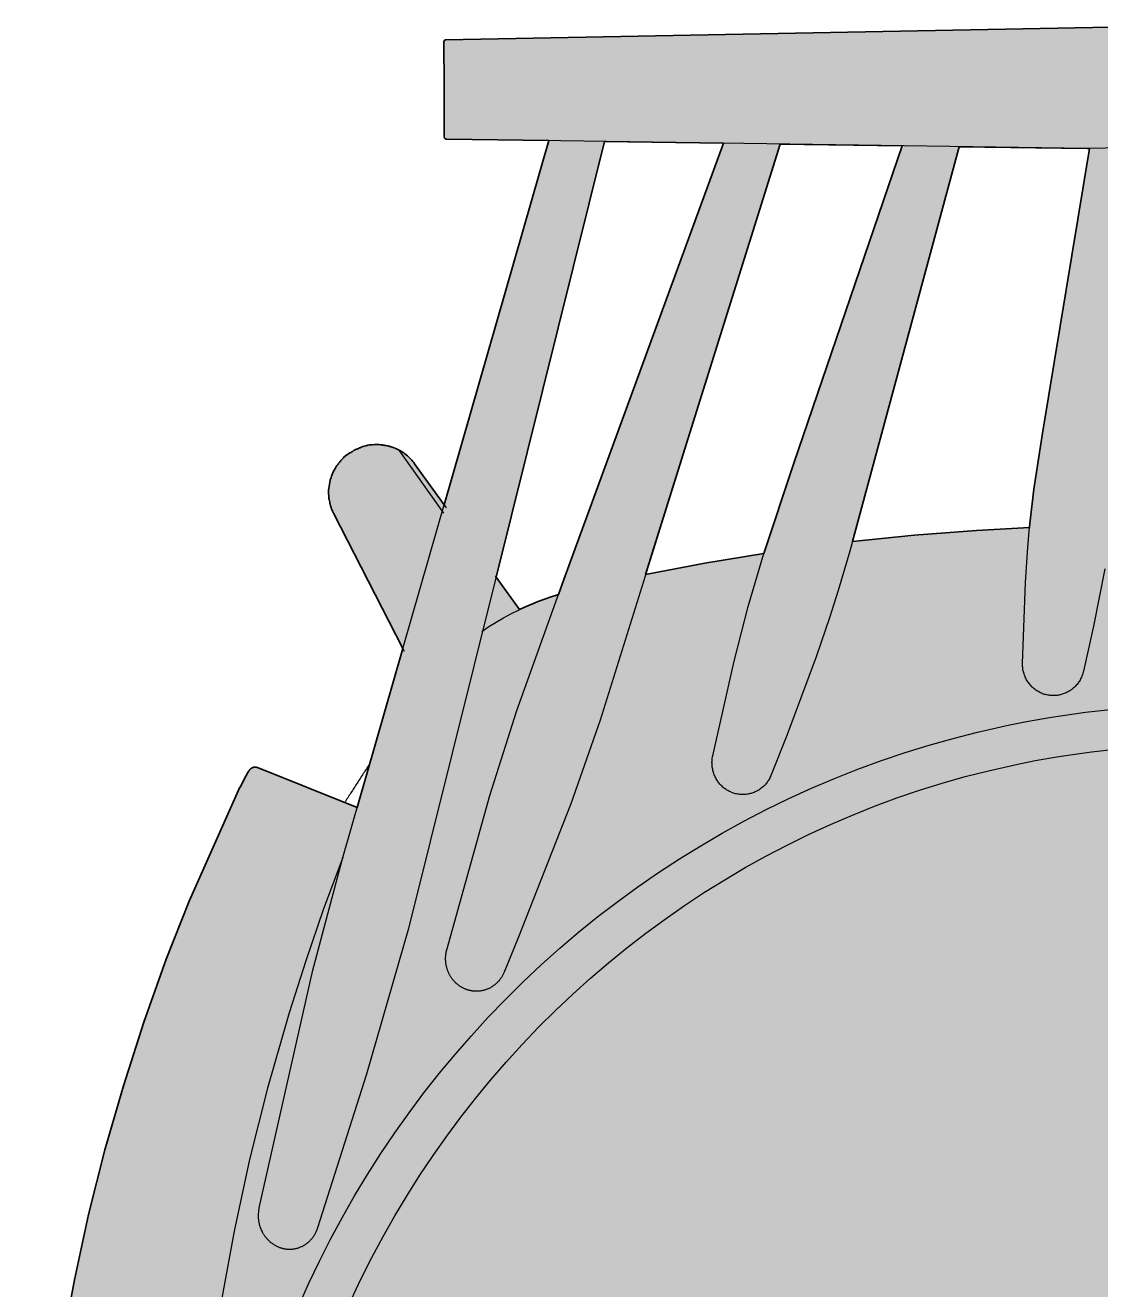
# Model space of a CAD drawing. Header units: millimetres. Extents: x 0 to 1796, y -1004 to 1095.
# Drawn here: x 137 to 381, y -716.9 to -430 of the extents above; entities that cross this region are included whole.
import ezdxf

# ---------------------------------------------------------------- set-up
doc = ezdxf.new("R2010")
doc.units = ezdxf.units.MM
doc.layers.add('Blocks', color=7, linetype='Continuous')
doc.layers.add('Blocks$Fill', color=7, linetype='Continuous', true_color=0xffffff)
doc.layers.add('Blocks$Inner', color=7, linetype='Continuous', lineweight=25, true_color=0x007f00)
doc.layers.add('Blocks$Outline', color=7, linetype='Continuous', lineweight=35, true_color=0xff3f3f)

# ---------------------------------------------------------------- blocks, each defined once
blk = doc.blocks.new('J-Series 110 Dining Chair Top')
at = {"layer": 'Blocks$Fill'}
h = blk.add_hatch(color=256, dxfattribs=at)
h.paths.add_polyline_path([(11.78, -162.93), (2.17, -162.74), (0.73, -162.64), (0.1, -162.59), (-0.51, -162.51), (-0.94, -162.45), (-1.24, -162.4), (-1.45, -162.37), (-1.58, -162.34), (-1.64, -162.32), (-1.76, -162.26), (-1.86, -162.2), (-2.49, -161.86), (-2.51, -161.83), (-2.55, -161.79), (-2.58, -161.75), (-2.61, -161.72), (-2.63, -161.7), (-2.65, -161.67), (-2.68, -161.63), (-2.7, -161.6), (-2.72, -161.57), (-2.73, -161.55), (-2.76, -161.5), (-2.78, -161.47), (-2.79, -161.44), (-2.81, -161.41), (-2.82, -161.39), (-2.83, -161.36), (-2.86, -161.28), (-2.87, -161.26), (-2.9, -161.17), (-2.91, -161.12), (-2.92, -161.06), (-2.93, -161.01), (-2.94, -160.97), (-2.94, -160.93), (-2.95, -160.89), (-2.95, -160.86), (-2.95, -160.74), (-1.26, -28.93), (-1.26, -28.93), (-0.85, -14.46), (0, 0), (1.29, 14.42), (3.03, 28.8), (5.2, 43.12), (8.2, 59.37), (11.43, 74.18), (15.14, 88.88), (19.31, 103.45), (23.95, 117.88), (29.04, 132.16), (34.23, 145.32), (45.78, 171.16), (47.12, 173.72), (47.57, 174.51), (47.7, 174.72), (47.81, 174.9), (47.87, 174.98), (47.9, 175.03), (47.94, 175.07), (47.97, 175.12), (48.02, 175.17), (48.05, 175.2), (48.08, 175.24), (48.11, 175.27), (48.13, 175.3), (48.16, 175.32), (48.19, 175.35), (48.22, 175.37), (48.24, 175.39), (48.28, 175.42), (48.32, 175.45), (48.35, 175.47), (48.38, 175.49), (48.42, 175.52), (48.46, 175.54), (48.5, 175.56), (48.54, 175.58), (48.57, 175.6), (48.61, 175.62), (48.65, 175.63), (48.68, 175.65), (48.73, 175.66), (48.78, 175.68), (48.83, 175.69), (48.87, 175.7), (48.92, 175.71), (48.97, 175.72), (49.01, 175.73), (49.06, 175.73), (49.1, 175.74), (49.14, 175.74), (49.17, 175.74), (49.2, 175.74), (49.23, 175.74), (49.27, 175.74), (49.3, 175.74), (49.34, 175.74), (49.37, 175.73), (49.41, 175.73), (49.44, 175.72), (49.47, 175.72), (49.51, 175.71), (49.54, 175.7), (49.59, 175.69), (49.63, 175.68), (49.67, 175.67), (49.7, 175.66), (49.74, 175.65), (49.77, 175.63), (72.37, 166.58), (82.74, 202.64), (66.91, 233.53), (66.83, 233.7), (66.72, 233.96), (66.67, 234.07), (66.57, 234.32), (66.44, 234.69), (66.39, 234.82), (66.32, 235.07), (66.19, 235.55), (66.14, 235.84), (66, 236.51), (65.97, 236.65), (65.94, 236.86), (65.94, 237.01), (65.91, 237.42), (65.88, 237.71), (65.88, 237.93), (65.88, 238.12), (65.9, 238.79), (65.92, 238.93), (66.28, 240.93), (66.32, 241.11), (66.44, 241.5), (66.54, 241.78), (66.69, 242.15), (66.79, 242.37), (66.85, 242.53), (67.02, 242.89), (67.16, 243.15), (67.35, 243.51), (67.49, 243.69), (67.56, 243.85), (67.72, 244.05), (67.78, 244.18), (67.95, 244.42), (68.09, 244.56), (68.19, 244.74), (68.35, 244.88), (68.44, 245.05), (68.61, 245.19), (68.69, 245.34), (68.96, 245.63), (69.24, 245.9), (69.43, 246.14), (69.72, 246.39), (70.01, 246.63), (70.37, 246.85), (70.69, 247.07), (70.95, 247.18), (71.13, 247.3), (71.31, 247.41), (71.54, 247.59), (71.69, 247.62), (71.88, 247.72), (71.99, 247.83), (72.27, 247.9), (72.47, 247.99), (72.67, 248.08), (72.91, 248.23), (73.08, 248.24), (73.3, 248.37), (73.67, 248.53), (73.97, 248.57), (74.37, 248.67), (74.77, 248.8), (75.14, 248.86), (75.47, 248.86), (75.88, 248.91), (76.27, 248.97), (76.59, 248.94), (76.99, 248.94), (77.4, 248.93), (77.7, 248.91), (77.83, 248.87), (78.1, 248.87), (78.26, 248.82), (78.5, 248.81), (78.69, 248.76), (78.9, 248.72), (79.19, 248.68), (79.31, 248.63), (79.57, 248.59), (79.72, 248.53), (79.96, 248.48), (80.12, 248.41), (80.33, 248.36), (80.51, 248.28), (80.7, 248.21), (80.97, 248.11), (81.08, 248.06), (81.33, 247.95), (81.44, 247.89), (81.64, 247.79), (81.74, 247.77), (82.05, 247.6), (82.35, 247.42), (82.65, 247.24), (82.94, 247.04), (83.22, 246.83), (83.5, 246.62), (83.77, 246.39), (84.03, 246.16), (84.28, 245.91), (84.53, 245.66), (84.76, 245.4), (84.99, 245.14), (85.21, 244.86), (85.42, 244.58), (92.12, 235.27), (115.89, 317.93), (92.62, 318.28), (92.61, 318.28), (92.6, 318.28), (92.59, 318.28), (92.58, 318.28), (92.56, 318.29), (92.55, 318.29), (92.54, 318.29), (92.53, 318.29), (92.52, 318.3), (92.51, 318.3), (92.5, 318.3), (92.49, 318.3), (92.47, 318.31), (92.46, 318.31), (92.45, 318.32), (92.44, 318.32), (92.43, 318.33), (92.42, 318.33), (92.41, 318.34), (92.4, 318.34), (92.39, 318.35), (92.38, 318.36), (92.36, 318.36), (92.35, 318.37), (92.34, 318.38), (92.33, 318.39), (92.32, 318.39), (92.31, 318.4), (92.31, 318.41), (92.3, 318.42), (92.29, 318.43), (92.28, 318.44), (92.26, 318.45), (92.25, 318.47), (92.24, 318.48), (92.23, 318.49), (92.22, 318.51), (92.21, 318.52), (92.21, 318.54), (92.2, 318.55), (92.19, 318.57), (92.18, 318.58), (92.18, 318.6), (92.17, 318.61), (92.17, 318.63), (92.15, 318.71), (92.14, 318.78), (92.1, 330.6), (92.04, 340.31), (92.05, 340.38), (92.07, 340.47), (92.07, 340.49), (92.08, 340.5), (92.09, 340.52), (92.09, 340.53), (92.1, 340.55), (92.11, 340.56), (92.12, 340.58), (92.13, 340.59), (92.14, 340.6), (92.14, 340.61), (92.15, 340.62), (92.15, 340.63), (92.16, 340.63), (92.17, 340.64), (92.18, 340.66), (92.19, 340.66), (92.2, 340.67), (92.21, 340.68), (92.22, 340.69), (92.23, 340.7), (92.24, 340.71), (92.25, 340.71), (92.26, 340.72), (92.27, 340.73), (92.28, 340.73), (92.29, 340.74), (92.3, 340.75), (92.31, 340.75), (92.32, 340.76), (92.33, 340.76), (92.35, 340.77), (92.36, 340.77), (92.37, 340.78), (92.38, 340.78), (92.39, 340.78), (92.4, 340.79), (92.41, 340.79), (92.42, 340.79), (92.43, 340.8), (92.44, 340.8), (92.46, 340.8), (92.47, 340.8), (92.48, 340.8), (92.49, 340.81), (92.5, 340.81), (92.51, 340.81), (92.52, 340.81), (267.1, 344.1), (441.69, 340.81), (441.7, 340.81), (441.71, 340.81), (441.72, 340.8), (441.73, 340.8), (441.74, 340.8), (441.75, 340.8), (441.77, 340.8), (441.78, 340.79), (441.79, 340.79), (441.8, 340.79), (441.81, 340.78), (441.82, 340.78), (441.83, 340.78), (441.84, 340.77), (441.85, 340.77), (441.87, 340.76), (441.88, 340.76), (441.89, 340.75), (441.9, 340.75), (441.91, 340.74), (441.92, 340.73), (441.93, 340.73), (441.94, 340.72), (441.95, 340.71), (441.96, 340.71), (441.97, 340.7), (441.98, 340.69), (441.99, 340.68), (442, 340.67), (442.01, 340.66), (442.02, 340.66), (442.03, 340.64), (442.04, 340.63), (442.04, 340.63), (442.05, 340.62), (442.06, 340.61), (442.06, 340.6), (442.07, 340.59), (442.08, 340.58), (442.09, 340.56), (442.1, 340.55), (442.11, 340.53), (442.11, 340.52), (442.12, 340.5), (442.13, 340.49), (442.13, 340.47), (442.15, 340.38), (442.16, 340.31), (442.16, 340.19), (442.06, 318.78), (442.05, 318.71), (442.03, 318.63), (442.03, 318.61), (442.02, 318.6), (442.02, 318.58), (442.01, 318.57), (442, 318.55), (441.99, 318.54), (441.98, 318.52), (441.98, 318.51), (441.97, 318.49), (441.96, 318.48), (441.95, 318.47), (441.94, 318.45), (441.92, 318.44), (441.91, 318.43), (441.9, 318.42), (441.89, 318.41), (441.88, 318.4), (441.87, 318.39), (441.86, 318.39), (441.85, 318.38), (441.84, 318.37), (441.83, 318.36), (441.82, 318.36), (441.81, 318.35), (441.8, 318.34), (441.79, 318.34), (441.78, 318.33), (441.77, 318.33), (441.76, 318.32), (441.75, 318.32), (441.74, 318.31), (441.72, 318.31), (441.71, 318.3), (441.7, 318.3), (441.69, 318.3), (441.68, 318.3), (441.67, 318.29), (441.66, 318.29), (441.65, 318.29), (441.64, 318.29), (441.62, 318.28), (441.61, 318.28), (441.6, 318.28), (441.59, 318.28), (441.58, 318.28), (441.57, 318.28), (418.31, 317.93), (442.08, 235.27), (448.99, 244.86), (449.21, 245.14), (449.44, 245.4), (449.67, 245.66), (449.92, 245.91), (450.17, 246.16), (450.43, 246.39), (450.7, 246.62), (450.98, 246.83), (451.26, 247.04), (451.55, 247.24), (451.85, 247.42), (452.15, 247.6), (452.46, 247.77), (452.56, 247.79), (452.76, 247.89), (452.87, 247.95), (453.12, 248.06), (453.23, 248.11), (453.5, 248.21), (453.69, 248.28), (453.87, 248.36), (454.08, 248.41), (454.24, 248.48), (454.48, 248.53), (454.62, 248.59), (454.89, 248.63), (455.01, 248.68), (455.3, 248.72), (455.51, 248.76), (455.7, 248.81), (455.93, 248.82), (456.1, 248.87), (456.36, 248.87), (456.5, 248.91), (456.8, 248.93), (457.2, 248.94), (457.61, 248.94), (457.93, 248.97), (458.32, 248.91), (458.73, 248.86), (459.06, 248.86), (459.43, 248.8), (459.83, 248.67), (460.22, 248.57), (460.53, 248.53), (460.9, 248.37), (461.12, 248.24), (461.29, 248.23), (461.53, 248.08), (461.73, 247.99), (461.93, 247.9), (462.2, 247.83), (462.32, 247.72), (462.51, 247.62), (462.66, 247.59), (462.89, 247.41), (463.07, 247.3), (463.25, 247.18), (463.51, 247.07), (463.83, 246.85), (464.19, 246.63), (464.48, 246.39), (464.76, 246.14), (464.96, 245.9), (465.24, 245.63), (465.5, 245.34), (465.59, 245.19), (465.76, 245.05), (465.85, 244.88), (466.01, 244.74), (466.11, 244.56), (466.25, 244.42), (466.42, 244.18), (466.48, 244.05), (466.64, 243.85), (466.71, 243.69), (466.85, 243.51), (467.04, 243.15), (467.18, 242.89), (467.35, 242.53), (467.41, 242.37), (467.51, 242.15), (467.66, 241.78), (467.76, 241.5), (467.88, 241.11), (467.92, 240.93), (468.28, 238.93), (468.3, 238.79), (468.31, 238.52), (468.32, 237.93), (468.32, 237.71), (468.29, 237.42), (468.26, 237.01), (468.26, 236.86), (468.23, 236.65), (468.2, 236.51), (468.13, 236.21), (468.01, 235.55), (467.98, 235.45), (467.81, 234.82), (467.76, 234.69), (467.62, 234.32), (467.53, 234.07), (467.48, 233.96), (467.37, 233.7), (467.29, 233.53), (467.19, 233.34), (451.46, 202.64), (461.83, 166.58), (484.46, 175.65), (484.49, 175.66), (484.53, 175.67), (484.56, 175.68), (484.61, 175.69), (484.65, 175.7), (484.69, 175.71), (484.72, 175.72), (484.76, 175.72), (484.79, 175.73), (484.83, 175.73), (484.86, 175.74), (484.9, 175.74), (484.93, 175.74), (484.96, 175.74), (485, 175.74), (485.03, 175.74), (485.06, 175.74), (485.1, 175.74), (485.14, 175.73), (485.18, 175.73), (485.23, 175.72), (485.28, 175.71), (485.32, 175.7), (485.37, 175.69), (485.42, 175.68), (485.47, 175.66), (485.52, 175.65), (485.55, 175.63), (485.59, 175.62), (485.63, 175.6), (485.66, 175.58), (485.7, 175.56), (485.74, 175.54), (485.78, 175.52), (485.82, 175.49), (485.85, 175.47), (485.87, 175.45), (485.92, 175.42), (485.96, 175.39), (485.98, 175.37), (486, 175.35), (486.04, 175.32), (486.06, 175.3), (486.09, 175.27), (486.12, 175.24), (486.15, 175.2), (486.18, 175.17), (486.23, 175.12), (486.26, 175.07), (486.3, 175.03), (486.33, 174.98), (486.39, 174.9), (486.5, 174.72), (486.63, 174.51), (487.08, 173.72), (488.41, 171.18), (488.42, 171.16), (499.97, 145.32), (505.16, 132.16), (510.25, 117.88), (514.89, 103.45), (519.06, 88.88), (522.77, 74.18), (526, 59.37), (528.77, 44.47), (531.17, 28.8), (532.9, 14.42), (534.2, 0), (535.05, -14.46), (535.46, -28.93), (535.46, -28.93), (537.15, -160.74), (537.15, -160.86), (537.15, -160.89), (537.14, -160.93), (537.14, -160.97), (537.13, -161.01), (537.12, -161.06), (537.11, -161.12), (537.1, -161.17), (537.08, -161.22), (537.06, -161.28), (537.05, -161.31), (537.02, -161.39), (537, -161.41), (536.99, -161.44), (536.98, -161.47), (536.96, -161.5), (536.93, -161.55), (536.92, -161.57), (536.9, -161.6), (536.88, -161.63), (536.85, -161.67), (536.83, -161.7), (536.81, -161.72), (536.78, -161.75), (536.74, -161.79), (536.71, -161.83), (536.69, -161.86), (536.06, -162.2), (535.96, -162.26), (535.83, -162.32), (535.77, -162.34), (535.65, -162.37), (535.44, -162.4), (535.14, -162.45), (534.71, -162.51), (534.1, -162.59), (533.47, -162.64), (532.03, -162.74), (529.86, -162.84), (522.42, -162.93), (520.78, -165.53), (519.91, -166.81), (519.01, -168.05), (518.16, -169.17), (517.28, -170.27), (516.37, -171.35), (515.44, -172.41), (514.49, -173.45), (513.51, -174.46), (512.51, -175.45), (511.48, -176.42), (510.63, -177.2), (509.75, -177.96), (508.87, -178.71), (507.96, -179.44), (507.05, -180.15), (506.12, -180.83), (505.17, -181.5), (504.21, -182.15), (503.38, -182.68), (502.54, -183.2), (500.83, -184.2), (499.08, -185.14), (497.31, -186.04), (495.52, -186.9), (490.06, -189.31), (483.23, -192.15), (476.35, -194.86), (462.47, -199.9), (447.86, -204.68), (433.08, -209), (422.86, -211.72), (412.59, -214.23), (402.27, -216.54), (391.91, -218.65), (374.39, -221.77), (356.78, -224.3), (339.87, -226.2), (322.91, -227.68), (302.97, -229.01), (293, -229.47), (283.02, -229.74), (267.1, -229.8), (241.2, -229.47), (231.22, -229.01), (211.29, -227.68), (194.33, -226.2), (177.42, -224.3), (159.81, -221.77), (142.29, -218.65), (131.93, -216.54), (121.61, -214.23), (111.34, -211.72), (101.12, -209), (86.34, -204.68), (71.72, -199.9), (57.85, -194.86), (50.97, -192.15), (44.13, -189.31), (38.68, -186.9), (36.89, -186.04), (35.12, -185.14), (33.37, -184.2), (31.66, -183.2), (30.82, -182.68), (29.99, -182.15), (29.03, -181.5), (28.08, -180.83), (27.15, -180.15), (26.24, -179.44), (25.33, -178.71), (24.45, -177.96), (23.57, -177.2), (22.71, -176.42), (21.69, -175.45), (20.69, -174.46), (19.71, -173.45), (18.76, -172.41), (17.83, -171.35), (16.92, -170.27), (16.04, -169.17), (15.19, -168.05), (14.29, -166.81), (13.42, -165.53), (12.58, -164.24)], flags=0)
h.paths.add_polyline_path([(155.5, 317.34), (128.54, 317.74), (103.9, 218.88), (109.2, 211.51), (112.52, 212.96), (112.62, 213), (113.64, 213.4), (114.39, 213.68), (115.36, 214.02), (118.04, 214.89)], flags=0)
h.paths.add_polyline_path([(168.35, 317.15), (137.85, 219.43), (164.67, 224.25), (196.08, 316.73)], flags=0)
h.paths.add_polyline_path([(209.02, 316.54), (184.79, 226.94), (212.93, 229.43), (224.96, 230.09), (225.96, 238.79), (227.88, 251.53), (238.58, 316.12)], flags=0)
h.paths.add_polyline_path([(267.1, 316.65), (251.35, 316.36), (244.43, 236.5), (243.67, 230.78), (267.1, 231.09), (290.53, 230.78), (289.21, 241.65), (282.85, 316.36)], flags=0)
h.paths.add_polyline_path([(325.17, 316.54), (295.61, 316.12), (308.24, 238.79), (309.15, 231.02), (309.24, 230.09), (321.27, 229.43), (349.41, 226.94)], flags=0)
h.paths.add_polyline_path([(365.85, 317.15), (338.12, 316.73), (369.53, 224.25), (396.35, 219.43)], flags=0)
h.paths.add_polyline_path([(405.66, 317.74), (378.7, 317.34), (416.16, 214.89), (418.84, 214.02), (419.81, 213.68), (420.56, 213.4), (421.58, 213), (423.46, 212.21), (424.99, 211.51), (430.3, 218.88)], flags=0)
at = {"layer": 'Blocks$Inner'}
for p, q in [((69.1, 155.2), (115.89, 317.93)), ((128.54, 317.74), (84.01, 139.11)), ((119.28, 218.35), (155.5, 317.34)), ((168.35, 317.15), (127.54, 186.39)), ((171.49, 244.69), (196.08, 316.73)), ((209.02, 316.54), (184.19, 224.74)), ((227.88, 251.53), (238.58, 316.12))]:
    blk.add_line(p, q, dxfattribs=at)
for points in [[(267.1, 316.65), (238.02, 316.11), (92.63, 318.28), (92.62, 318.28), (92.61, 318.28), (92.6, 318.28), (92.59, 318.28), (92.58, 318.28), (92.56, 318.29), (92.55, 318.29), (92.54, 318.29), (92.53, 318.29), (92.52, 318.3), (92.51, 318.3), (92.5, 318.3), (92.49, 318.3), (92.47, 318.31), (92.46, 318.31), (92.45, 318.32), (92.44, 318.32), (92.43, 318.33), (92.42, 318.33), (92.41, 318.34), (92.4, 318.34), (92.39, 318.35), (92.38, 318.36), (92.36, 318.36), (92.35, 318.37), (92.34, 318.38), (92.33, 318.39), (92.32, 318.39), (92.31, 318.4), (92.31, 318.41), (92.3, 318.42), (92.29, 318.43), (92.28, 318.44), (92.26, 318.45), (92.25, 318.47), (92.24, 318.48), (92.23, 318.49), (92.22, 318.51), (92.21, 318.52), (92.21, 318.54), (92.2, 318.55), (92.19, 318.57), (92.18, 318.58), (92.18, 318.6), (92.17, 318.61), (92.17, 318.63), (92.15, 318.71), (92.14, 318.78), (92.1, 330.6), (92.04, 340.19), (92.04, 340.31), (92.05, 340.38), (92.07, 340.47), (92.07, 340.49), (92.08, 340.5), (92.09, 340.52), (92.09, 340.53), (92.1, 340.55), (92.11, 340.56), (92.12, 340.58), (92.13, 340.59), (92.14, 340.6), (92.14, 340.61), (92.15, 340.62), (92.15, 340.63), (92.16, 340.63), (92.17, 340.64), (92.18, 340.66), (92.19, 340.66), (92.2, 340.67), (92.21, 340.68), (92.22, 340.69), (92.23, 340.7), (92.24, 340.71), (92.25, 340.71), (92.26, 340.72), (92.27, 340.73), (92.28, 340.73), (92.29, 340.74), (92.3, 340.75), (92.31, 340.75), (92.32, 340.76), (92.33, 340.76), (92.35, 340.77), (92.36, 340.77), (92.37, 340.78), (92.38, 340.78), (92.39, 340.78), (92.4, 340.79), (92.41, 340.79), (92.42, 340.79), (92.43, 340.8), (92.44, 340.8), (92.46, 340.8), (92.47, 340.8), (92.48, 340.8), (92.49, 340.81), (92.5, 340.81), (92.51, 340.81), (92.52, 340.81), (267.1, 344.1)], [(242.09, 220.77), (239.49, 207.76), (237.2, 197.49), (237.14, 197.26), (237.08, 197.03), (237.01, 196.8), (236.93, 196.57), (236.85, 196.35), (236.75, 196.13), (236.65, 195.91), (236.54, 195.7), (236.43, 195.49), (236.31, 195.28), (236.18, 195.08), (236.04, 194.88), (235.9, 194.69), (235.75, 194.5), (235.59, 194.32), (235.43, 194.15), (235.26, 193.97), (235.09, 193.81), (234.91, 193.65), (234.73, 193.5), (234.54, 193.35), (234.34, 193.21), (234.14, 193.08), (233.94, 192.95), (233.73, 192.84), (233.52, 192.72), (233.3, 192.62), (233.08, 192.52), (232.86, 192.43), (232.64, 192.35), (232.41, 192.28), (232.18, 192.21), (231.95, 192.15), (231.71, 192.1), (231.48, 192.06), (231.24, 192.03), (231, 192), (230.76, 191.99), (230.53, 191.98), (230.29, 191.98), (230.05, 191.98), (229.81, 192), (229.57, 192.02), (229.33, 192.05), (229.1, 192.09), (228.86, 192.14), (228.63, 192.2), (228.4, 192.26), (228.17, 192.33), (227.94, 192.41), (227.72, 192.5), (227.5, 192.6), (227.28, 192.71), (227.06, 192.83), (226.85, 192.95), (226.64, 193.08), (226.44, 193.22), (226.24, 193.36), (226.05, 193.51), (225.86, 193.67), (225.68, 193.83), (225.5, 194), (225.33, 194.17), (225.17, 194.35), (225.01, 194.54), (224.86, 194.73), (224.71, 194.93), (224.57, 195.13), (224.44, 195.34), (224.32, 195.55), (224.2, 195.76), (224.09, 195.98), (223.99, 196.2), (223.89, 196.43), (223.81, 196.65), (223.73, 196.89), (223.65, 197.12), (223.59, 197.36), (223.54, 197.59), (223.49, 197.83), (223.45, 198.08), (223.42, 198.32), (223.4, 198.56), (223.38, 198.81), (223.38, 199.05), (223.38, 199.29), (224.03, 217.65), (224.56, 225.65), (225.04, 231.02), (225.96, 238.79), (227.88, 251.53)], [(83.08, 201.97), (67, 233.34), (66.91, 233.53), (66.83, 233.7), (66.72, 233.96), (66.67, 234.07), (66.57, 234.32), (66.44, 234.69), (66.39, 234.82), (66.32, 235.07), (66.22, 235.45), (66.19, 235.55), (66.14, 235.84), (66.06, 236.21), (66, 236.51), (65.97, 236.65), (65.94, 236.86), (65.94, 237.01), (65.91, 237.42), (65.88, 237.71), (65.88, 237.93), (65.88, 238.12), (65.89, 238.52), (65.9, 238.79), (65.92, 238.93), (66.28, 240.93), (66.32, 241.11), (66.44, 241.5), (66.54, 241.78), (66.69, 242.15), (66.79, 242.37), (66.85, 242.53), (67.02, 242.89), (67.16, 243.15), (67.35, 243.51), (67.49, 243.69), (67.56, 243.85), (67.72, 244.05), (67.78, 244.18), (67.95, 244.42), (68.09, 244.56), (68.19, 244.74), (68.35, 244.88), (68.44, 245.05), (68.61, 245.19), (68.69, 245.34), (68.96, 245.63), (69.24, 245.9), (69.43, 246.14), (69.72, 246.39), (70.01, 246.63), (70.37, 246.85), (70.69, 247.07), (70.95, 247.18), (71.13, 247.3), (71.31, 247.41), (71.54, 247.59), (71.69, 247.62), (71.88, 247.72), (71.99, 247.83), (72.27, 247.9), (72.47, 247.99), (72.67, 248.08), (72.91, 248.23), (73.08, 248.24), (73.3, 248.37), (73.67, 248.53), (73.97, 248.57), (74.37, 248.67), (74.77, 248.8), (75.14, 248.86), (75.47, 248.86), (75.88, 248.91), (76.27, 248.97), (76.59, 248.94), (76.99, 248.94), (77.4, 248.93), (77.7, 248.91), (77.83, 248.87), (78.1, 248.87), (78.26, 248.82), (78.5, 248.81), (78.69, 248.76), (78.9, 248.72), (79.19, 248.68), (79.31, 248.63), (79.57, 248.59), (79.72, 248.53), (79.96, 248.48), (80.12, 248.41), (80.33, 248.36), (80.51, 248.28), (80.7, 248.21), (80.97, 248.11), (81.08, 248.06), (81.33, 247.95), (81.44, 247.89), (81.64, 247.79), (81.74, 247.77), (82.05, 247.6), (82.35, 247.42), (82.65, 247.24), (82.94, 247.04), (83.22, 246.83), (83.5, 246.62), (83.77, 246.39), (84.03, 246.16), (84.28, 245.91), (84.53, 245.66), (84.76, 245.4), (84.99, 245.14), (85.21, 244.86), (85.42, 244.58), (92.61, 234.59)], [(81.74, 247.77), (81.8, 247.71), (91.95, 233.35)], [(184.19, 224.74), (181.56, 215.82), (179.68, 209.88), (176.57, 200.75), (169.86, 182.9), (166.33, 173.96), (166.24, 173.74), (166.14, 173.52), (166.04, 173.31), (165.93, 173.1), (165.81, 172.89), (165.69, 172.69), (165.56, 172.5), (165.42, 172.3), (165.28, 172.11), (165.12, 171.93), (164.97, 171.75), (164.8, 171.58), (164.64, 171.42), (164.46, 171.26), (164.28, 171.1), (164.1, 170.95), (163.91, 170.81), (163.71, 170.68), (163.51, 170.55), (163.31, 170.43), (163.1, 170.32), (162.89, 170.21), (162.68, 170.11), (162.46, 170.02), (162.24, 169.93), (162.01, 169.86), (161.79, 169.79), (161.56, 169.73), (161.33, 169.67), (161.09, 169.63), (160.86, 169.59), (160.62, 169.56), (160.39, 169.54), (160.15, 169.53), (159.92, 169.52), (159.68, 169.53), (159.44, 169.54), (159.21, 169.56), (158.97, 169.59), (158.74, 169.62), (158.5, 169.67), (158.27, 169.72), (158.04, 169.78), (157.82, 169.85), (157.59, 169.92), (157.37, 170.01), (157.15, 170.1), (156.94, 170.19), (156.73, 170.3), (156.52, 170.41), (156.31, 170.53), (156.11, 170.66), (155.92, 170.79), (155.73, 170.93), (155.54, 171.08), (155.36, 171.23), (155.19, 171.39), (155.02, 171.56), (154.85, 171.73), (154.7, 171.91), (154.54, 172.09), (154.4, 172.28), (154.26, 172.47), (154.13, 172.67), (154, 172.87), (153.87, 173.09), (153.75, 173.31), (153.63, 173.54), (153.52, 173.78), (153.43, 174.02), (153.33, 174.26), (153.25, 174.5), (153.18, 174.75), (153.11, 175), (153.06, 175.25), (153.01, 175.5), (152.97, 175.76), (152.94, 176.01), (152.92, 176.27), (152.91, 176.53), (152.9, 176.78), (152.91, 177.04), (152.92, 177.3), (152.95, 177.56), (152.98, 177.81), (153.02, 178.07), (153.07, 178.32), (157.93, 199.78), (161.13, 212.18), (164.67, 224.24), (171.49, 244.69)], [(212.93, 229.43), (224.96, 230.09)], [(137.85, 219.43), (151.25, 222.01), (164.67, 224.25)], [(127.54, 186.39), (120.87, 167.4), (108.95, 137.04), (105.75, 129.23), (105.68, 129.08), (105.61, 128.92), (105.53, 128.76), (105.45, 128.61), (105.37, 128.46), (105.29, 128.31), (105.2, 128.16), (105.11, 128.02), (105.01, 127.88), (104.91, 127.74), (104.81, 127.6), (104.71, 127.46), (104.6, 127.33), (104.49, 127.2), (104.37, 127.07), (104.25, 126.95), (104.13, 126.82), (104.01, 126.7), (103.88, 126.58), (103.75, 126.47), (103.61, 126.36), (103.47, 126.25), (103.34, 126.15), (103.19, 126.05), (103.05, 125.95), (102.9, 125.86), (102.75, 125.77), (102.6, 125.68), (102.45, 125.6), (102.29, 125.52), (102.14, 125.45), (101.98, 125.38), (101.81, 125.32), (101.65, 125.25), (101.49, 125.2), (101.32, 125.15), (101.15, 125.1), (100.99, 125.06), (100.82, 125.02), (100.65, 124.98), (100.48, 124.95), (100.31, 124.93), (100.14, 124.91), (99.96, 124.89), (99.79, 124.88), (99.62, 124.87), (99.44, 124.87), (99.27, 124.87), (99.13, 124.88), (98.99, 124.89), (98.85, 124.9), (98.72, 124.91), (98.58, 124.93), (98.44, 124.95), (98.31, 124.97), (98.17, 124.99), (98.04, 125.02), (97.9, 125.05), (97.77, 125.09), (97.63, 125.12), (97.5, 125.16), (97.37, 125.2), (97.24, 125.25), (97.11, 125.3), (96.98, 125.35), (96.85, 125.4), (96.72, 125.45), (96.6, 125.51), (96.47, 125.57), (96.35, 125.64), (96.23, 125.7), (96.11, 125.77), (95.99, 125.84), (95.87, 125.91), (95.76, 125.99), (95.64, 126.06), (95.53, 126.14), (95.42, 126.22), (95.31, 126.31), (95.2, 126.4), (95.09, 126.48), (94.99, 126.57), (94.88, 126.67), (94.78, 126.76), (94.68, 126.86), (94.58, 126.95), (94.49, 127.05), (94.39, 127.15), (94.3, 127.26), (94.21, 127.36), (94.12, 127.47), (94.04, 127.58), (93.95, 127.69), (93.87, 127.8), (93.79, 127.91), (93.71, 128.03), (93.64, 128.14), (93.56, 128.26), (93.49, 128.38), (93.42, 128.5), (93.36, 128.62), (93.29, 128.74), (93.23, 128.87), (93.17, 128.99), (93.11, 129.12), (93.06, 129.25), (93, 129.37), (92.95, 129.5), (92.9, 129.63), (92.86, 129.76), (92.81, 129.89), (92.77, 130.03), (92.73, 130.17), (92.69, 130.31), (92.66, 130.45), (92.62, 130.59), (92.59, 130.73), (92.57, 130.87), (92.54, 131.02), (92.52, 131.16), (92.49, 131.38), (92.47, 131.56), (92.46, 131.75), (92.45, 131.9), (92.44, 132.05), (92.44, 132.2), (92.44, 132.35), (92.44, 132.59), (92.46, 132.84), (92.48, 133.08), (92.51, 133.32), (92.54, 133.56), (92.59, 133.8), (92.64, 134.03), (92.7, 134.27), (102.49, 169.28), (108.63, 188.59), (119.28, 218.35)], [(103.7, 219.16), (109.2, 211.51)], [(100.65, 206.54), (102.26, 207.62), (103.89, 208.65), (105.56, 209.62), (107.26, 210.54), (108.98, 211.4), (110.74, 212.21), (112.52, 212.96), (114.32, 213.66), (116.14, 214.29), (118.04, 214.89), (116.21, 214.32), (114.46, 213.71), (112.72, 213.05), (111, 212.33)], [(59.11, 53.47), (61.41, 58.61), (63.81, 63.64), (66.35, 68.64), (69.01, 73.58), (71.8, 78.47), (74.72, 83.29), (77.75, 88.05), (80.9, 92.72), (84.17, 97.32), (87.52, 101.8), (90.98, 106.19), (94.58, 110.54), (98.29, 114.8), (102.11, 118.97), (106.03, 123.04), (110.05, 127.01), (114.15, 130.87), (118.35, 134.63), (122.62, 138.26), (127.03, 141.82), (131.53, 145.27), (136.11, 148.61), (140.78, 151.83), (145.53, 154.94), (150.34, 157.91), (155.22, 160.77), (160.15, 163.48), (165.2, 166.1), (170.32, 168.59), (175.5, 170.95), (180.74, 173.18), (186.04, 175.28), (191.36, 177.23), (196.74, 179.05), (202.16, 180.73), (207.62, 182.27), (213.16, 183.68), (220.13, 185.25), (224.32, 186.08), (229.95, 187.06), (237.71, 188.18), (244.05, 188.88)], [(71.02, 54.83), (73.31, 59.67), (75.73, 64.47), (78.27, 69.21), (80.93, 73.91), (83.71, 78.55), (86.61, 83.11), (89.61, 87.6), (92.73, 92.02), (95.92, 96.32), (99.21, 100.54), (102.65, 104.71), (106.19, 108.8), (109.82, 112.81), (113.56, 116.72), (117.4, 120.53), (121.31, 124.24), (125.31, 127.84), (129.38, 131.33), (133.58, 134.75), (137.87, 138.06), (142.24, 141.27), (146.69, 144.36), (151.21, 147.35), (155.8, 150.2), (160.45, 152.94), (165.14, 155.54), (169.96, 158.06), (174.83, 160.45), (179.77, 162.72), (184.76, 164.86), (189.81, 166.87), (194.88, 168.74), (200, 170.49), (205.17, 172.1), (210.38, 173.58), (215.65, 174.93), (222.29, 176.44), (226.28, 177.23), (231.65, 178.18), (239.04, 179.25), (245.08, 179.93)], [(69.1, 155.2), (64.76, 143.56), (60.7, 131.82), (56.93, 119.99), (56.6, 118.89), (52.01, 102.87), (47.95, 86.71), (44.43, 70.42), (41.45, 54.02)], [(5.43, 44.47), (8.2, 59.37), (11.43, 74.18), (15.14, 88.88), (19.31, 103.45), (23.95, 117.88), (29.04, 132.16), (34.23, 145.32), (45.78, 171.16), (45.78, 171.16), (45.79, 171.18), (47.12, 173.72), (47.57, 174.51), (47.7, 174.72), (47.81, 174.9), (47.87, 174.98), (47.9, 175.03), (47.94, 175.07), (47.97, 175.12), (48.02, 175.17), (48.05, 175.2), (48.08, 175.24), (48.11, 175.27), (48.13, 175.3), (48.16, 175.32), (48.19, 175.35), (48.22, 175.37), (48.24, 175.39), (48.28, 175.42), (48.32, 175.45), (48.35, 175.47), (48.38, 175.49), (48.42, 175.52), (48.46, 175.54), (48.5, 175.56), (48.54, 175.58), (48.57, 175.6), (48.61, 175.62), (48.65, 175.63), (48.68, 175.65), (48.73, 175.66), (48.78, 175.68), (48.83, 175.69), (48.87, 175.7), (48.92, 175.71), (48.97, 175.72), (49.01, 175.73), (49.06, 175.73), (49.1, 175.74), (49.14, 175.74), (49.17, 175.74), (49.2, 175.74), (49.23, 175.74), (49.27, 175.74), (49.3, 175.74), (49.34, 175.74), (49.37, 175.73), (49.41, 175.73), (49.44, 175.72), (49.47, 175.72), (49.51, 175.71), (49.54, 175.7), (49.59, 175.69), (49.63, 175.68), (49.67, 175.67), (49.7, 175.66), (49.74, 175.65), (49.77, 175.63), (72.37, 166.58)], [(84.01, 139.11), (74.49, 106.1), (63.39, 71.18), (63.32, 70.95), (63.23, 70.71), (63.16, 70.55), (63.09, 70.39), (63.02, 70.23), (62.94, 70.07), (62.86, 69.92), (62.77, 69.76), (62.69, 69.61), (62.59, 69.46), (62.5, 69.32), (62.4, 69.17), (62.3, 69.03), (62.2, 68.89), (62.09, 68.75), (61.98, 68.62), (61.86, 68.49), (61.74, 68.36), (61.62, 68.23), (61.49, 68.11), (61.37, 67.99), (61.24, 67.87), (61.1, 67.76), (60.96, 67.65), (60.83, 67.54), (60.68, 67.44), (60.54, 67.34), (60.39, 67.25), (60.24, 67.16), (60.09, 67.07), (59.94, 66.99), (59.78, 66.91), (59.62, 66.84), (59.46, 66.77), (59.3, 66.7), (59.13, 66.64), (58.97, 66.58), (58.8, 66.53), (58.63, 66.49), (58.46, 66.45), (58.29, 66.41), (58.12, 66.38), (57.95, 66.35), (57.78, 66.33), (57.61, 66.31), (57.43, 66.29), (57.26, 66.29), (57.08, 66.28), (56.91, 66.28), (56.73, 66.29), (56.59, 66.3), (56.45, 66.31), (56.31, 66.32), (56.17, 66.34), (56.04, 66.36), (55.9, 66.38), (55.76, 66.41), (55.62, 66.44), (55.49, 66.47), (55.35, 66.51), (55.22, 66.55), (55.08, 66.59), (54.95, 66.63), (54.82, 66.68), (54.69, 66.73), (54.56, 66.78), (54.43, 66.84), (54.3, 66.89), (54.17, 66.95), (54.05, 67.02), (53.92, 67.08), (53.8, 67.15), (53.68, 67.22), (53.56, 67.3), (53.44, 67.37), (53.32, 67.45), (53.21, 67.53), (53.09, 67.61), (52.98, 67.7), (52.87, 67.78), (52.76, 67.87), (52.66, 67.97), (52.55, 68.06), (52.45, 68.15), (52.35, 68.25), (52.25, 68.35), (52.15, 68.45), (52.05, 68.55), (51.96, 68.66), (51.87, 68.76), (51.78, 68.87), (51.69, 68.98), (51.6, 69.09), (51.52, 69.21), (51.44, 69.32), (51.36, 69.44), (51.28, 69.55), (51.2, 69.67), (51.13, 69.79), (51.06, 69.91), (50.99, 70.04), (50.92, 70.16), (50.86, 70.29), (50.79, 70.41), (50.67, 70.67), (50.56, 70.93), (50.46, 71.19), (50.37, 71.46), (50.29, 71.73), (50.24, 71.87), (50.21, 72.01), (50.17, 72.16), (50.14, 72.3), (50.11, 72.48), (50.08, 72.65), (50.04, 72.9), (50.02, 73.05), (50, 73.2), (49.99, 73.36), (49.98, 73.51), (49.97, 73.66), (49.96, 73.82), (49.96, 73.97), (49.96, 74.13), (50.14, 75.74), (62.34, 129.66), (69.1, 155.2)]]:
    blk.add_lwpolyline(points, dxfattribs=at)
blk.add_lwpolyline([(184.79, 226.94), (198.85, 228.37), (212.93, 229.43), (198.85, 228.37)], close=True, dxfattribs=at)
blk.add_open_spline([(75.19, 176.48), (69.52, 167.7)], degree=1, dxfattribs=at)
at = {"layer": 'Blocks$Outline'}
for points in [[(115.89, 317.93), (92.63, 318.28), (92.62, 318.28), (92.61, 318.28), (92.6, 318.28), (92.59, 318.28), (92.58, 318.28), (92.56, 318.29), (92.55, 318.29), (92.54, 318.29), (92.53, 318.29), (92.52, 318.3), (92.51, 318.3), (92.5, 318.3), (92.49, 318.3), (92.47, 318.31), (92.46, 318.31), (92.45, 318.32), (92.44, 318.32), (92.43, 318.33), (92.42, 318.33), (92.41, 318.34), (92.4, 318.34), (92.39, 318.35), (92.38, 318.36), (92.36, 318.36), (92.35, 318.37), (92.34, 318.38), (92.33, 318.39), (92.32, 318.39), (92.31, 318.4), (92.31, 318.41), (92.3, 318.42), (92.29, 318.43), (92.28, 318.44), (92.26, 318.45), (92.25, 318.47), (92.24, 318.48), (92.23, 318.49), (92.22, 318.51), (92.21, 318.52), (92.21, 318.54), (92.2, 318.55), (92.19, 318.57), (92.18, 318.58), (92.18, 318.6), (92.17, 318.61), (92.17, 318.63), (92.15, 318.71), (92.14, 318.78), (92.1, 330.6), (92.04, 340.19), (92.04, 340.31), (92.05, 340.38), (92.07, 340.47), (92.07, 340.49), (92.08, 340.5), (92.09, 340.52), (92.09, 340.53), (92.1, 340.55), (92.11, 340.56), (92.12, 340.58), (92.13, 340.59), (92.14, 340.6), (92.14, 340.61), (92.15, 340.62), (92.15, 340.63), (92.16, 340.63), (92.17, 340.64), (92.18, 340.66), (92.19, 340.66), (92.2, 340.67), (92.21, 340.68), (92.22, 340.69), (92.23, 340.7), (92.24, 340.71), (92.25, 340.71), (92.26, 340.72), (92.27, 340.73), (92.28, 340.73), (92.29, 340.74), (92.3, 340.75), (92.31, 340.75), (92.32, 340.76), (92.33, 340.76), (92.35, 340.77), (92.36, 340.77), (92.37, 340.78), (92.38, 340.78), (92.39, 340.78), (92.4, 340.79), (92.41, 340.79), (92.42, 340.79), (92.43, 340.8), (92.44, 340.8), (92.46, 340.8), (92.47, 340.8), (92.48, 340.8), (92.49, 340.81), (92.5, 340.81), (92.51, 340.81), (92.52, 340.81), (267.1, 344.1)], [(92.12, 235.27), (115.89, 317.93)], [(128.54, 317.74), (103.9, 218.88)], [(118.04, 214.89), (119.28, 218.35), (155.5, 317.34)], [(155.5, 317.34), (128.54, 317.74)], [(168.35, 317.15), (137.85, 219.43)], [(164.67, 224.25), (171.49, 244.69), (196.08, 316.73)], [(196.08, 316.73), (168.35, 317.15)], [(209.02, 316.54), (184.79, 226.94)], [(238.58, 316.12), (238.02, 316.11), (209.02, 316.54)], [(224.96, 230.09), (225.04, 231.02), (225.96, 238.79), (227.88, 251.53), (238.58, 316.12)], [(82.74, 202.64), (67, 233.34), (66.91, 233.53), (66.83, 233.7), (66.72, 233.96), (66.67, 234.07), (66.57, 234.32), (66.44, 234.69), (66.39, 234.82), (66.32, 235.07), (66.22, 235.45), (66.19, 235.55), (66.14, 235.84), (66.06, 236.21), (66, 236.51), (65.97, 236.65), (65.94, 236.86), (65.94, 237.01), (65.91, 237.42), (65.88, 237.71), (65.88, 237.93), (65.88, 238.12), (65.89, 238.52), (65.9, 238.79), (65.92, 238.93), (66.28, 240.93), (66.32, 241.11), (66.44, 241.5), (66.54, 241.78), (66.69, 242.15), (66.79, 242.37), (66.85, 242.53), (67.02, 242.89), (67.16, 243.15), (67.35, 243.51), (67.49, 243.69), (67.56, 243.85), (67.72, 244.05), (67.78, 244.18), (67.95, 244.42), (68.09, 244.56), (68.19, 244.74), (68.35, 244.88), (68.44, 245.05), (68.61, 245.19), (68.69, 245.34), (68.96, 245.63), (69.24, 245.9), (69.43, 246.14), (69.72, 246.39), (70.01, 246.63), (70.37, 246.85), (70.69, 247.07), (70.95, 247.18), (71.13, 247.3), (71.31, 247.41), (71.54, 247.59), (71.69, 247.62), (71.88, 247.72), (71.99, 247.83), (72.27, 247.9), (72.47, 247.99), (72.67, 248.08), (72.91, 248.23), (73.08, 248.24), (73.3, 248.37), (73.67, 248.53), (73.97, 248.57), (74.37, 248.67), (74.77, 248.8), (75.14, 248.86), (75.47, 248.86), (75.88, 248.91), (76.27, 248.97), (76.59, 248.94), (76.99, 248.94), (77.4, 248.93), (77.7, 248.91), (77.83, 248.87), (78.1, 248.87), (78.26, 248.82), (78.5, 248.81), (78.69, 248.76), (78.9, 248.72), (79.19, 248.68), (79.31, 248.63), (79.57, 248.59), (79.72, 248.53), (79.96, 248.48), (80.12, 248.41), (80.33, 248.36), (80.51, 248.28), (80.7, 248.21), (80.97, 248.11), (81.08, 248.06), (81.33, 247.95), (81.44, 247.89), (81.64, 247.79), (81.74, 247.77), (82.05, 247.6), (82.35, 247.42), (82.65, 247.24), (82.94, 247.04), (83.22, 246.83), (83.5, 246.62), (83.77, 246.39), (84.03, 246.16), (84.28, 245.91), (84.53, 245.66), (84.76, 245.4), (84.99, 245.14), (85.21, 244.86), (85.42, 244.58), (92.12, 235.27)], [(212.93, 229.43), (224.96, 230.09)], [(184.79, 226.94), (198.85, 228.37), (212.93, 229.43)], [(137.85, 219.43), (151.25, 222.01), (164.67, 224.25)], [(103.9, 218.88), (109.2, 211.51)], [(109.2, 211.51), (110.74, 212.21), (112.52, 212.96), (112.62, 213)], [(112.62, 213), (112.72, 213.05), (113.64, 213.4)], [(113.64, 213.4), (114.32, 213.66), (114.39, 213.68)], [(114.39, 213.68), (114.46, 213.71), (115.36, 214.02)], [(115.36, 214.02), (116.14, 214.29), (118.04, 214.89)], [(72.37, 166.58), (82.74, 202.64)], [(45.78, 171.16), (45.79, 171.18), (47.12, 173.72), (47.57, 174.51), (47.7, 174.72), (47.81, 174.9), (47.87, 174.98), (47.9, 175.03), (47.94, 175.07), (47.97, 175.12), (48.02, 175.17), (48.05, 175.2), (48.08, 175.24), (48.11, 175.27), (48.13, 175.3), (48.16, 175.32), (48.19, 175.35), (48.22, 175.37), (48.24, 175.39), (48.28, 175.42), (48.32, 175.45), (48.35, 175.47), (48.38, 175.49), (48.42, 175.52), (48.46, 175.54), (48.5, 175.56), (48.54, 175.58), (48.57, 175.6), (48.61, 175.62), (48.65, 175.63), (48.68, 175.65), (48.73, 175.66), (48.78, 175.68), (48.83, 175.69), (48.87, 175.7), (48.92, 175.71), (48.97, 175.72), (49.01, 175.73), (49.06, 175.73), (49.1, 175.74), (49.14, 175.74), (49.17, 175.74), (49.2, 175.74), (49.23, 175.74), (49.27, 175.74), (49.3, 175.74), (49.34, 175.74), (49.37, 175.73), (49.41, 175.73), (49.44, 175.72), (49.47, 175.72), (49.51, 175.71), (49.54, 175.7), (49.59, 175.69), (49.63, 175.68), (49.67, 175.67), (49.7, 175.66), (49.74, 175.65), (49.77, 175.63), (72.37, 166.58)], [(5.43, 44.47), (8.2, 59.37), (11.43, 74.18), (15.14, 88.88), (19.31, 103.45), (23.95, 117.88), (29.04, 132.16), (34.23, 145.32), (45.78, 171.16)]]:
    blk.add_lwpolyline(points, dxfattribs=at)

msp = doc.modelspace()

# ---------------------------------------------------------------- block references
at = {"layer": 'Blocks'}
msp.add_blockref('J-Series 110 Dining Chair Top', (139.92, -774.06), dxfattribs=at)

doc.saveas('drawing.dxf')
